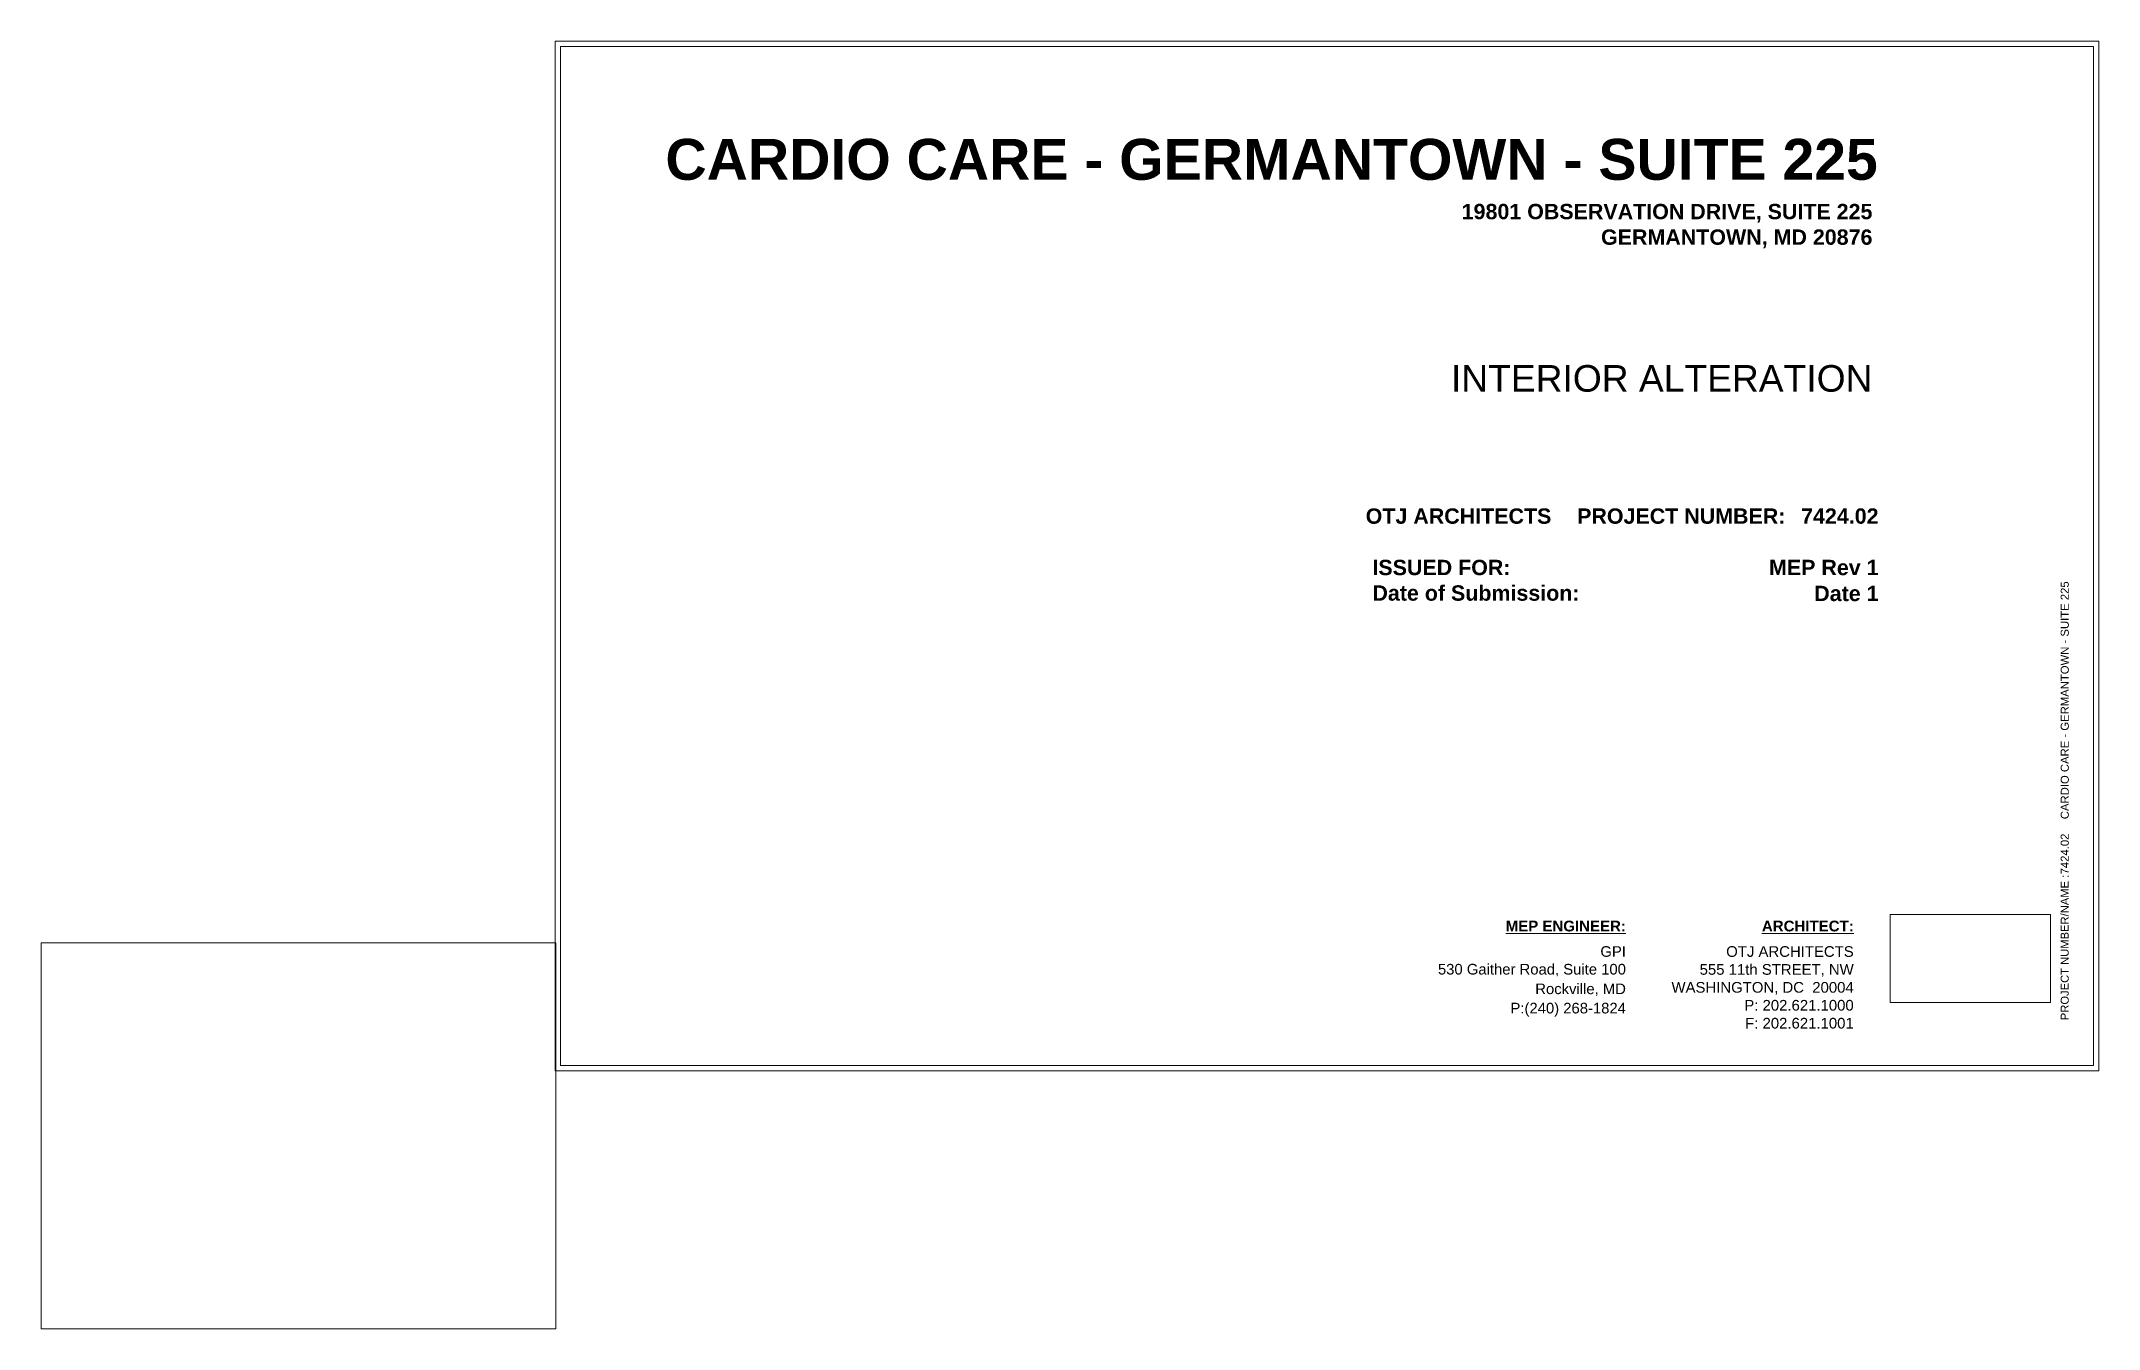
# Paper-space layout 'Layout1' of a CAD drawing. Header units: inches. Extents: x 0 to 48, y 0 to 30.
import ezdxf

# ---------------------------------------------------------------- set-up
doc = ezdxf.new("R2010")
doc.units = ezdxf.units.IN
doc.header["$MEASUREMENT"] = 0
doc.layers.add('G-ANNO-TTLB', color=6, linetype='Continuous', lineweight=9)
doc.styles.add('Swis721 Lt BT', font='swissl.ttf', dxfattribs={"height": 0.186663})
doc.styles.add('Swis721 Lt BT_1', font='swissl.ttf', dxfattribs={"height": 0.248885})
doc.styles.add('Swis721 Lt BT_2', font='swissl.ttf', dxfattribs={"height": 0.620859})
doc.styles.add('Swis721 Lt BT_3', font='swissl.ttf', dxfattribs={"height": 0.188475})
doc.styles.add('Swis721 Lt BT_4', font='swissl.ttf', dxfattribs={"height": 0.247604})
doc.styles.add('Swis721 Lt BT_B', font='', dxfattribs={"height": 0.357666})
doc.styles.add('Swis721 Lt BT_B_1', font='', dxfattribs={"height": 0.250911})
doc.styles.add('Swis721 Lt BT_B_2', font='', dxfattribs={"height": 0.953775})
doc.styles.get('Swis721 Lt BT_B').set_extended_font_data('Swis721 Lt BT', bold=True)
doc.styles.get('Swis721 Lt BT_B_1').set_extended_font_data('Swis721 Lt BT', bold=True)
doc.styles.get('Swis721 Lt BT_B_2').set_extended_font_data('Swis721 Lt BT', bold=True)
picture_1 = doc.add_image_def('image1.jpg', size_in_pixel=(2551, 1396))

# ---------------------------------------------------------------- blocks, each defined once
blk = doc.blocks.new('TB-Cover-24 x 36 - COVER 24X36-3127706-COVER')
at = {"layer": 'G-ANNO-TTLB'}
for p, q in [((11.99, 30.014), (12.49, 30.014)), ((11.99, 29.513), (11.99, 30.014)), ((11.99, 30.013), (11.99, 6.013)), ((47.99, 30.013), (11.99, 30.013)), ((12.114, 29.888), (12.114, 6.138)), ((47.864, 29.888), (12.114, 29.888)), ((47.49, 30.013), (47.99, 30.013)), ((47.864, 6.138), (47.864, 29.888)), ((47.99, 6.013), (47.99, 30.013)), ((47.99, 30.013), (47.99, 29.513)), ((47.99, 6.514), (47.99, 6.013)), ((11.99, 6.013), (47.99, 6.013)), ((12.114, 6.138), (47.864, 6.138)), ((47.99, 6.013), (47.49, 6.013))]:
    blk.add_line(p, q, dxfattribs=at)
for s, insert, char_height, width, attachment_point, line_spacing_factor, style in [('OTJ ARCHITECTS', (30.891, 19.123), 0.35767, 4.752, 1, 0.998538, 'Swis721 Lt BT_B'), (' PROJECT NUMBER:', (35.683, 19.123), 0.35767, 5.5575, 1, 0.998538, 'Swis721 Lt BT_B'), ('ISSUED FOR:\\PDate of Submission:', (31.048, 17.925), 0.35767, 5.2695, 1, 0.998538, 'Swis721 Lt BT_B'), ('\\LMEP ENGINEER:', (36.96, 9.514), 0.25091, 3.13757, 3, 0.998538, 'Swis721 Lt BT_B_1'), ('\\LARCHITECT:', (42.273, 9.514), 0.25091, 2.34213, 3, 0.998538, 'Swis721 Lt BT_B_1'), ('OTJ ARCHITECTS\\P555 11th STREET, NW\\PWASHINGTON, DC  20004\\PP: 202.621.1000\\PF: 202.621.1001', (42.273, 8.919), 0.24888, 4.81999, 3, 1.00667, 'Swis721 Lt BT_1')]:
    blk.add_mtext(s, dxfattribs=dict(at, insert=insert, char_height=char_height, width=width, attachment_point=attachment_point, line_spacing_factor=line_spacing_factor, style=style))
at = {"layer": 'G-ANNO-TTLB', "insert": (47.1, 7.194), "char_height": 0.18666, "width": 3.83085, "attachment_point": 1, "rotation": 90, "line_spacing_factor": 1.00667, "style": 'Swis721 Lt BT'}
blk.add_mtext('PROJECT NUMBER/NAME :', dxfattribs=at)
at = {"layer": 'G-ANNO-TTLB'}
image = blk.add_image(picture_1, insert=(43.121, 7.609), size_in_units=(3.739, 2.046), dxfattribs=at)
image.dxf.flags = 7

psp = doc.layouts.get("Layout1")

# ---------------------------------------------------------------- block references
at = {"layer": 'G-ANNO-TTLB'}
psp.add_blockref('TB-Cover-24 x 36 - COVER 24X36-3127706-COVER', (0, 0), dxfattribs=at)

# ---------------------------------------------------------------- texts
at = {"layer": 'G-ANNO-TTLB', "attachment_point": 3}
for s, insert, char_height, width, line_spacing_factor, style in [('CARDIO CARE - GERMANTOWN - SUITE 225', (42.834, 27.736), 0.95378, 31.62, 0.998538, 'Swis721 Lt BT_B_2'), ('19801 OBSERVATION DRIVE, SUITE 225\\PGERMANTOWN, MD 20876', (42.709, 26.221), 0.35767, 10.638, 0.998538, 'Swis721 Lt BT_B'), ('INTERIOR ALTERATION', (42.709, 22.464), 0.62086, 10.78622, 1.00667, 'Swis721 Lt BT_2'), ('7424.02', (42.852, 19.123), 0.3577, 2.079, 0.998538, 'Swis721 Lt BT_B'), ('MEP Rev 1', (42.852, 17.925), 0.3577, 2.844, 0.998538, 'Swis721 Lt BT_B'), ('Date 1', (42.852, 17.32), 0.3577, 1.71, 0.998538, 'Swis721 Lt BT_B'), ('GPI', (36.96, 8.919), 0.2476, 0.6594, 1.00667, 'Swis721 Lt BT_4'), ('530 Gaither Road, Suite 100', (36.96, 8.506), 0.2476, 5.02399, 1.00667, 'Swis721 Lt BT_4'), ('Rockville, MD', (36.96, 8.049), 0.2476, 2.42407, 1.00667, 'Swis721 Lt BT_4'), ('P:(240) 268-1824', (36.96, 7.599), 0.2476, 3.07719, 1.00667, 'Swis721 Lt BT_4')]:
    psp.add_mtext(s, dxfattribs=dict(at, insert=insert, char_height=char_height, width=width, line_spacing_factor=line_spacing_factor, style=style))
at = {"layer": 'G-ANNO-TTLB', "attachment_point": 1, "rotation": 90, "line_spacing_factor": 1.00667, "style": 'Swis721 Lt BT_3'}
for s, insert, char_height, width in [('CARDIO CARE - GERMANTOWN - SUITE 225', (47.1, 11.879), 0.18848, 6.21275), ('7424.02', (47.1, 10.592), 0.1885, 1.08765)]:
    psp.add_mtext(s, dxfattribs=dict(at, insert=insert, char_height=char_height, width=width))

# ---------------------------------------------------------------- viewports
at = {"layer": '0'}
psp.add_viewport(center=(6, 4.5), size=(12, 9), view_center_point=(6, 4.5), view_height=12, dxfattribs=at)

doc.saveas('drawing.dxf')
